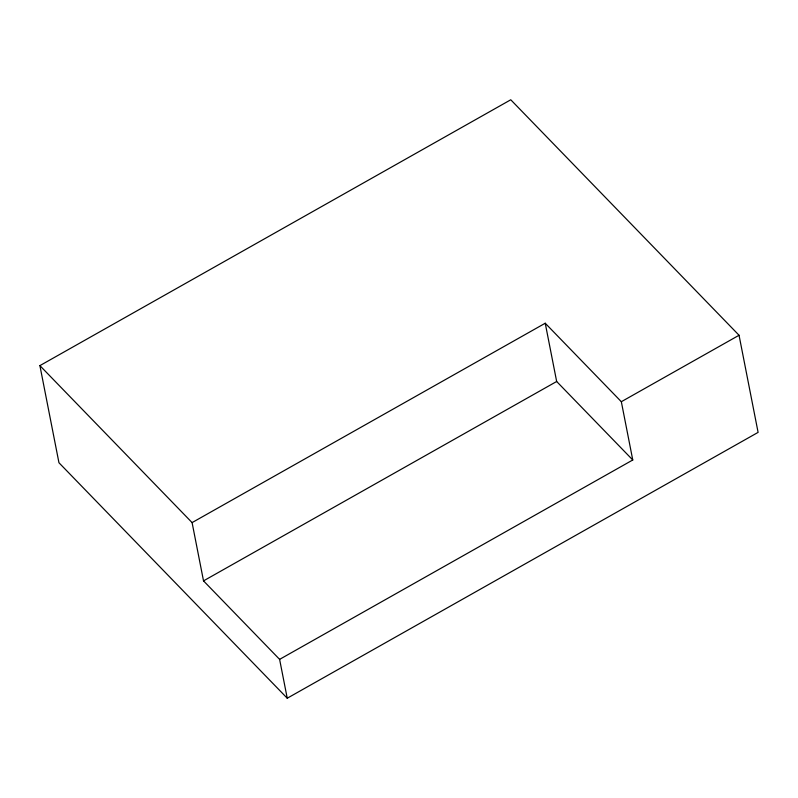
<?xml version="1.0" encoding="UTF-8"?>
<svg xmlns="http://www.w3.org/2000/svg" width="798" height="798" viewBox="0 0 798 798"><rect width="100%" height="100%" fill="white"/><g stroke="black" fill="none" stroke-linecap="round" stroke-linejoin="round"><path stroke-width="1.2" d="M39.9 365.624L510.76 99.78L739.048 335.26L758.1 432.376L287.24 698.22L58.952 462.74L39.9 365.624L192.089 522.6L203.52 580.874L279.609 659.367L287.24 698.22M192.089 522.6L545.234 323.23L621.333 401.713L632.764 459.987L279.609 659.367M203.52 580.874L556.665 381.494L545.234 323.23M621.333 401.713L739.048 335.26M556.665 381.494L632.764 459.987"/></g></svg>
